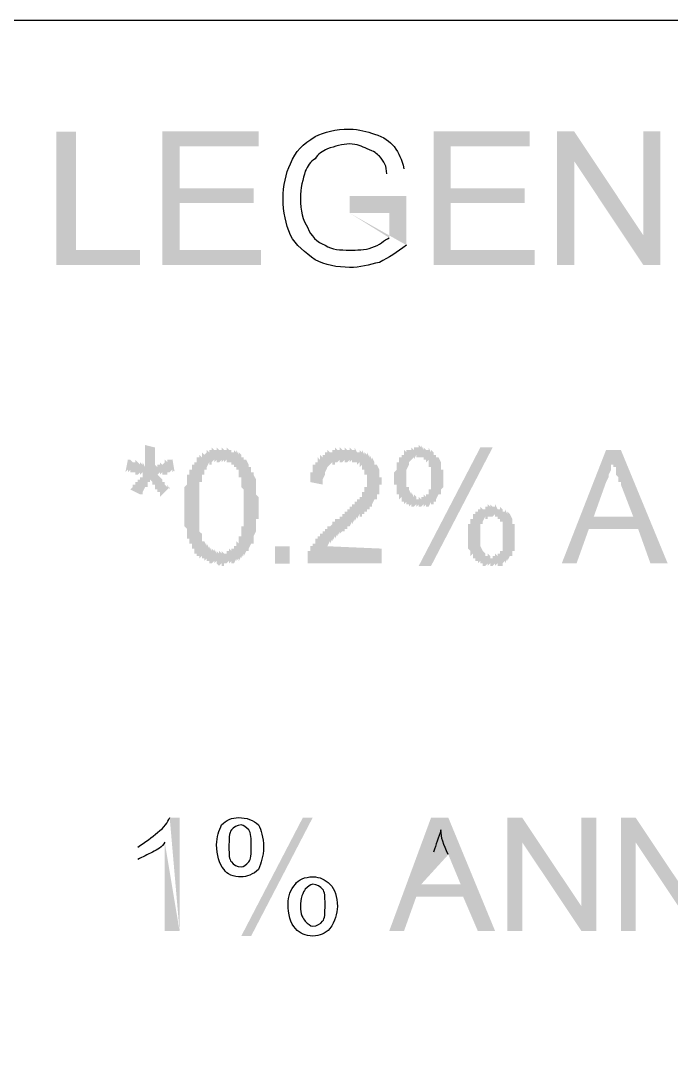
# Model space of a CAD drawing. Header units: feet. Extents: x -88.4 to -52.7, y -30 to -2.4.
# Drawn here: x -56.718 to -56.277, y -10.457 to -9.759 of the extents above; entities that cross this region are included whole.
import ezdxf

# ---------------------------------------------------------------- set-up
doc = ezdxf.new("R2010")
doc.units = ezdxf.units.FT
doc.header["$LTSCALE"] = 0.3
doc.header["$MEASUREMENT"] = 0
doc.layers.add('PDF_Geometry', color=7, linetype='Continuous')
doc.layers.add('PDF_Solid Fills', color=7, linetype='Continuous')

msp = doc.modelspace()

# ---------------------------------------------------------------- hatches: boundary and pattern name
at = {"layer": 'PDF_Solid Fills', "transparency": 33554559}
for points in [[(-56.69337, -9.92426), (-56.69337, -9.83416), (-56.68004, -9.83416), (-56.68004, -9.91426), (-56.63671, -9.91426), (-56.63671, -9.92426)], [(-56.62171, -9.92426), (-56.62171, -9.83405), (-56.5566, -9.83405), (-56.5566, -9.84416), (-56.60994, -9.84416), (-56.60994, -9.87249), (-56.55994, -9.87249), (-56.55994, -9.88249), (-56.60994, -9.88249), (-56.60994, -9.91426), (-56.55494, -9.91426), (-56.55494, -9.92426)], [(-56.43817, -9.92426), (-56.43817, -9.83405), (-56.37306, -9.83405), (-56.37306, -9.84416), (-56.4265, -9.84416), (-56.4265, -9.87249), (-56.3764, -9.87249), (-56.3764, -9.88249), (-56.4265, -9.88249), (-56.4265, -9.91426), (-56.36973, -9.91426), (-56.36973, -9.92426)], [(-56.35473, -9.92426), (-56.35473, -9.83405), (-56.34296, -9.83405), (-56.29629, -9.90416), (-56.29629, -9.83405), (-56.28462, -9.83405), (-56.28462, -9.92426), (-56.29629, -9.92426), (-56.34296, -9.85416), (-56.34296, -9.92426)], [(-56.64671, -10.06457), (-56.64504, -10.05614), (-56.64337, -10.05614), (-56.64171, -10.0578), (-56.64004, -10.0578), (-56.64004, -10.05614), (-56.63837, -10.0578), (-56.63671, -10.05947), (-56.63671, -10.0578), (-56.63504, -10.05947), (-56.63504, -10.0578), (-56.63337, -10.06114), (-56.63337, -10.05947), (-56.63337, -10.05947), (-56.63337, -10.05947), (-56.63337, -10.05947), (-56.63337, -10.0578), (-56.63337, -10.05614), (-56.63337, -10.05614), (-56.63337, -10.05447), (-56.63337, -10.0528), (-56.63337, -10.05114), (-56.63337, -10.05114), (-56.63337, -10.04947), (-56.63337, -10.04947), (-56.63337, -10.0478), (-56.63337, -10.0478), (-56.63337, -10.04614), (-56.62671, -10.0478), (-56.62671, -10.04947), (-56.62671, -10.0478), (-56.62671, -10.05114), (-56.62671, -10.0528), (-56.62671, -10.05114), (-56.62671, -10.05447), (-56.62671, -10.0528), (-56.62671, -10.05614), (-56.62671, -10.0578), (-56.62671, -10.05947), (-56.62671, -10.0578), (-56.62671, -10.06114), (-56.62671, -10.05947), (-56.62671, -10.05947), (-56.62504, -10.06114), (-56.62504, -10.05947), (-56.62337, -10.05947), (-56.62337, -10.0578), (-56.62171, -10.05947), (-56.62004, -10.0578), (-56.62004, -10.05614), (-56.61837, -10.0578), (-56.61837, -10.05614), (-56.61671, -10.05614), (-56.61504, -10.05614), (-56.61504, -10.05447), (-56.61337, -10.06457), (-56.61337, -10.06291), (-56.61504, -10.06457), (-56.61504, -10.06291), (-56.61671, -10.06457), (-56.61837, -10.06457), (-56.61837, -10.06624), (-56.62004, -10.06624), (-56.62171, -10.06624), (-56.62171, -10.06457), (-56.62337, -10.06624), (-56.62337, -10.06457), (-56.62504, -10.06624), (-56.62504, -10.06457), (-56.62504, -10.06791), (-56.62504, -10.06624), (-56.62337, -10.06791), (-56.62337, -10.06957), (-56.62337, -10.06791), (-56.62171, -10.06957), (-56.62171, -10.07124), (-56.62004, -10.07124), (-56.62004, -10.07291), (-56.61837, -10.07457), (-56.61837, -10.07291), (-56.61671, -10.07624), (-56.61671, -10.07457), (-56.62337, -10.08124), (-56.62337, -10.07957), (-56.62337, -10.07791), (-56.62504, -10.07791), (-56.62504, -10.07624), (-56.62504, -10.07624), (-56.62671, -10.07624), (-56.62671, -10.07457), (-56.62671, -10.07291), (-56.62837, -10.07291), (-56.62837, -10.07124), (-56.62837, -10.07124), (-56.63004, -10.06957), (-56.63004, -10.06791), (-56.63004, -10.07124), (-56.63171, -10.07124), (-56.63171, -10.07291), (-56.63171, -10.07457), (-56.63337, -10.07457), (-56.63337, -10.07624), (-56.63337, -10.07457), (-56.63504, -10.07791), (-56.63504, -10.07624), (-56.63504, -10.07957), (-56.63671, -10.07957), (-56.63671, -10.08124), (-56.63671, -10.07957), (-56.64337, -10.07624), (-56.64171, -10.07457), (-56.64171, -10.07291), (-56.64004, -10.07291), (-56.64004, -10.07124), (-56.63837, -10.07124), (-56.63837, -10.06957), (-56.63671, -10.06957), (-56.63671, -10.06791), (-56.63504, -10.06791), (-56.63504, -10.06624), (-56.63504, -10.06624), (-56.63504, -10.06624), (-56.63504, -10.06457), (-56.63504, -10.06457), (-56.63671, -10.06624), (-56.63671, -10.06457), (-56.63837, -10.06624), (-56.64004, -10.06624), (-56.64004, -10.06457), (-56.64171, -10.06457), (-56.64337, -10.06457), (-56.64337, -10.06291), (-56.64504, -10.06457), (-56.64504, -10.06291), (-56.64671, -10.06457), (-56.64671, -10.06291)], [(-56.47317, -10.11624), (-56.47317, -10.12624), (-56.52327, -10.12624), (-56.52327, -10.12457), (-56.52327, -10.12291), (-56.52327, -10.12124), (-56.52327, -10.12124), (-56.52327, -10.11957), (-56.52327, -10.11957), (-56.52327, -10.11791), (-56.52327, -10.11791), (-56.5216, -10.11791), (-56.5216, -10.11624), (-56.5216, -10.11457), (-56.5216, -10.11457), (-56.51994, -10.11457), (-56.51994, -10.11291), (-56.51827, -10.11291), (-56.51827, -10.11124), (-56.51827, -10.10957), (-56.5166, -10.10957), (-56.5166, -10.10791), (-56.5166, -10.10791), (-56.51494, -10.10791), (-56.51494, -10.10624), (-56.51494, -10.10624), (-56.51327, -10.10624), (-56.51327, -10.10457), (-56.5116, -10.10457), (-56.5116, -10.10291), (-56.5116, -10.10291), (-56.50994, -10.10291), (-56.50994, -10.10124), (-56.50827, -10.10124), (-56.5066, -10.09957), (-56.5066, -10.09791), (-56.50494, -10.09791), (-56.50494, -10.09624), (-56.50327, -10.09624), (-56.5016, -10.09624), (-56.5016, -10.09457), (-56.49994, -10.09457), (-56.49994, -10.09291), (-56.49827, -10.09291), (-56.49827, -10.09124), (-56.4966, -10.09124), (-56.4966, -10.08957), (-56.49494, -10.08957), (-56.49494, -10.08791), (-56.49327, -10.08791), (-56.49327, -10.08624), (-56.4916, -10.08624), (-56.4916, -10.08457), (-56.4916, -10.08457), (-56.48994, -10.08457), (-56.48994, -10.08291), (-56.48994, -10.08291), (-56.48827, -10.08291), (-56.48827, -10.08124), (-56.48827, -10.08124), (-56.4866, -10.08124), (-56.4866, -10.07957), (-56.4866, -10.07791), (-56.48494, -10.07791), (-56.48494, -10.07624), (-56.48494, -10.07457), (-56.48494, -10.07457), (-56.48317, -10.07457), (-56.48317, -10.07291), (-56.48317, -10.07124), (-56.48317, -10.06957), (-56.48317, -10.06957), (-56.48317, -10.06791), (-56.48317, -10.06791), (-56.48317, -10.06624), (-56.48494, -10.06624), (-56.48494, -10.06457), (-56.48494, -10.06291), (-56.48494, -10.06291), (-56.4866, -10.06291), (-56.4866, -10.06114), (-56.4866, -10.05947), (-56.48827, -10.06114), (-56.48827, -10.05947), (-56.48827, -10.0578), (-56.48994, -10.05947), (-56.48994, -10.0578), (-56.4916, -10.0578), (-56.49327, -10.0578), (-56.49327, -10.05614), (-56.49494, -10.0578), (-56.49494, -10.05614), (-56.4966, -10.0578), (-56.49827, -10.0578), (-56.49827, -10.05614), (-56.49994, -10.0578), (-56.5016, -10.0578), (-56.5016, -10.05614), (-56.50327, -10.0578), (-56.50494, -10.0578), (-56.50494, -10.05947), (-56.5066, -10.05947), (-56.5066, -10.0578), (-56.50827, -10.05947), (-56.50827, -10.06114), (-56.50827, -10.05947), (-56.50994, -10.06114), (-56.50994, -10.06291), (-56.50994, -10.06114), (-56.5116, -10.06457), (-56.5116, -10.06291), (-56.5116, -10.06624), (-56.5116, -10.06791), (-56.5116, -10.06624), (-56.51327, -10.06957), (-56.51327, -10.06791), (-56.51327, -10.07124), (-56.51327, -10.07291), (-56.5216, -10.07124), (-56.5216, -10.06957), (-56.5216, -10.06791), (-56.5216, -10.06791), (-56.5216, -10.06624), (-56.5216, -10.06457), (-56.5216, -10.06457), (-56.51994, -10.06457), (-56.51994, -10.06291), (-56.51994, -10.06114), (-56.51994, -10.05947), (-56.51827, -10.05947), (-56.51827, -10.0578), (-56.51827, -10.0578), (-56.5166, -10.0578), (-56.5166, -10.05614), (-56.5166, -10.05447), (-56.51494, -10.05614), (-56.51494, -10.05447), (-56.51494, -10.0528), (-56.51327, -10.05447), (-56.51327, -10.0528), (-56.5116, -10.0528), (-56.5116, -10.05114), (-56.50994, -10.05114), (-56.50994, -10.04947), (-56.50827, -10.05114), (-56.5066, -10.05114), (-56.5066, -10.04947), (-56.50494, -10.04947), (-56.50494, -10.0478), (-56.50327, -10.04947), (-56.5016, -10.04947), (-56.5016, -10.0478), (-56.49994, -10.04947), (-56.49827, -10.04947), (-56.49827, -10.0478), (-56.4966, -10.04947), (-56.49494, -10.04947), (-56.49494, -10.0478), (-56.49327, -10.04947), (-56.4916, -10.04947), (-56.4916, -10.0478), (-56.48994, -10.05114), (-56.48827, -10.05114), (-56.48827, -10.04947), (-56.4866, -10.05114), (-56.4866, -10.04947), (-56.48494, -10.0528), (-56.48494, -10.05114), (-56.48317, -10.0528), (-56.48317, -10.05114), (-56.4815, -10.05447), (-56.4815, -10.0528), (-56.47983, -10.05614), (-56.47983, -10.05447), (-56.47983, -10.05447), (-56.47817, -10.0578), (-56.47817, -10.05614), (-56.47817, -10.05947), (-56.4765, -10.05947), (-56.4765, -10.06114), (-56.4765, -10.05947), (-56.47483, -10.06291), (-56.47483, -10.06114), (-56.47483, -10.06457), (-56.47483, -10.06291), (-56.47483, -10.06624), (-56.47483, -10.06791), (-56.47317, -10.06791), (-56.47317, -10.06957), (-56.47317, -10.06791), (-56.47317, -10.07124), (-56.47317, -10.06957), (-56.47317, -10.07291), (-56.47483, -10.07291), (-56.47483, -10.07457), (-56.47483, -10.07624), (-56.47483, -10.07457), (-56.47483, -10.07791), (-56.47483, -10.07957), (-56.4765, -10.07957), (-56.4765, -10.08124), (-56.4765, -10.07957), (-56.4765, -10.08291), (-56.47817, -10.08291), (-56.47817, -10.08457), (-56.47817, -10.08291), (-56.47983, -10.08624), (-56.47983, -10.08457), (-56.47983, -10.08791), (-56.4815, -10.08791), (-56.4815, -10.08957), (-56.48317, -10.08957), (-56.48317, -10.08791), (-56.48317, -10.09124), (-56.48494, -10.09124), (-56.48494, -10.08957), (-56.48494, -10.09291), (-56.4866, -10.09291), (-56.4866, -10.09457), (-56.48827, -10.09457), (-56.48827, -10.09291), (-56.48994, -10.09624), (-56.48994, -10.09457), (-56.4916, -10.09791), (-56.4916, -10.09624), (-56.49327, -10.09957), (-56.49327, -10.09791), (-56.49494, -10.10124), (-56.4966, -10.10124), (-56.4966, -10.10291), (-56.49827, -10.10291), (-56.49827, -10.10457), (-56.49994, -10.10457), (-56.5016, -10.10624), (-56.5016, -10.10457), (-56.50327, -10.10791), (-56.50327, -10.10624), (-56.50494, -10.10957), (-56.50494, -10.10791), (-56.50494, -10.10791), (-56.5066, -10.11124), (-56.5066, -10.10957), (-56.5066, -10.10957), (-56.5066, -10.10957), (-56.50827, -10.11291), (-56.50827, -10.11124), (-56.50994, -10.11457), (-56.50994, -10.11291), (-56.50994, -10.11624), (-56.5116, -10.11624), (-56.5116, -10.11457)], [(-56.38817, -10.37499), (-56.38817, -10.29822), (-56.37817, -10.29822), (-56.33806, -10.35832), (-56.33806, -10.29822), (-56.32806, -10.29822), (-56.32806, -10.37499), (-56.33806, -10.37499), (-56.37817, -10.31489), (-56.37817, -10.37499)], [(-56.3114, -10.37499), (-56.3114, -10.29822), (-56.3014, -10.29822), (-56.26129, -10.35832), (-56.26129, -10.29822), (-56.25129, -10.29822), (-56.25129, -10.37499), (-56.26129, -10.37499), (-56.3014, -10.31489), (-56.3014, -10.37499)]]:
    msp.add_hatch(color=256, dxfattribs=at).paths.add_polyline_path(points)
h = msp.add_hatch(color=256, dxfattribs=at)
h.paths.add_polyline_path([(-56.49494, -9.88926), (-56.49494, -9.8776), (-56.4565, -9.8776), (-56.4565, -9.91093)], flags=0)
h.paths.add_polyline_path([(-56.45817, -9.85926), (-56.46983, -9.8626)], flags=0)
h.paths.add_polyline_path([(-56.46817, -9.90593), (-56.46817, -9.88926), (-56.49494, -9.88926)], flags=0)
h = msp.add_hatch(color=256, dxfattribs=at)
h.paths.add_polyline_path([(-56.60671, -10.08791), (-56.60671, -10.08624), (-56.60671, -10.08457), (-56.60671, -10.08457), (-56.60671, -10.08291), (-56.60671, -10.08124), (-56.60671, -10.08124), (-56.60671, -10.07957), (-56.60671, -10.07791), (-56.60671, -10.07624), (-56.60671, -10.07624), (-56.60671, -10.07457), (-56.60671, -10.07457), (-56.60504, -10.07291), (-56.60504, -10.07124), (-56.60504, -10.07124), (-56.60504, -10.06957), (-56.60504, -10.06957), (-56.60504, -10.06791), (-56.60504, -10.06791), (-56.60504, -10.06624), (-56.60337, -10.06624), (-56.60337, -10.06457), (-56.60337, -10.06457), (-56.60337, -10.06291), (-56.60171, -10.06291), (-56.60171, -10.06114), (-56.60171, -10.05947), (-56.60004, -10.05947), (-56.60004, -10.0578), (-56.60004, -10.0578), (-56.59837, -10.0578), (-56.59837, -10.05614), (-56.59837, -10.05447), (-56.59671, -10.05447), (-56.59671, -10.0528), (-56.59494, -10.05447), (-56.59494, -10.0528), (-56.59494, -10.05114), (-56.59327, -10.0528), (-56.5916, -10.05114), (-56.5916, -10.04947), (-56.58994, -10.05114), (-56.58994, -10.04947), (-56.58827, -10.04947), (-56.58827, -10.0478), (-56.5866, -10.04947), (-56.58494, -10.04947), (-56.58494, -10.0478), (-56.58327, -10.04947), (-56.5816, -10.04947), (-56.5816, -10.0478), (-56.5816, -10.0478), (-56.57994, -10.04947), (-56.57827, -10.04947), (-56.57827, -10.0478), (-56.5766, -10.04947), (-56.57494, -10.04947), (-56.57494, -10.05114), (-56.57327, -10.05114), (-56.57327, -10.04947), (-56.5716, -10.05114), (-56.5716, -10.04947), (-56.56994, -10.0528), (-56.56994, -10.05114), (-56.56827, -10.0528), (-56.56827, -10.05447), (-56.5666, -10.05447), (-56.5666, -10.05614), (-56.56494, -10.05614), (-56.56494, -10.0578), (-56.56494, -10.05614), (-56.56327, -10.05947), (-56.56327, -10.0578), (-56.56327, -10.06114), (-56.5616, -10.06114), (-56.5616, -10.06291), (-56.5616, -10.06114), (-56.5616, -10.06457), (-56.55994, -10.06457), (-56.55994, -10.06624), (-56.55994, -10.06791), (-56.55994, -10.06624), (-56.55827, -10.06957), (-56.55827, -10.06791), (-56.55827, -10.07124), (-56.55827, -10.06957), (-56.55827, -10.07291), (-56.55827, -10.07457), (-56.55827, -10.07291), (-56.55827, -10.07624), (-56.55827, -10.07457), (-56.55827, -10.07791), (-56.55827, -10.07624), (-56.55827, -10.07957), (-56.5566, -10.08124), (-56.5566, -10.07957), (-56.5566, -10.08291), (-56.5566, -10.08457), (-56.5566, -10.08624), (-56.5566, -10.08457), (-56.5566, -10.08791), (-56.5566, -10.08624), (-56.5566, -10.08957), (-56.5566, -10.09124), (-56.5566, -10.09291), (-56.5566, -10.09124), (-56.5566, -10.09457), (-56.5566, -10.09624), (-56.55827, -10.09624), (-56.55827, -10.09791), (-56.55827, -10.09957), (-56.55827, -10.09791), (-56.55827, -10.10124), (-56.55827, -10.10291), (-56.55827, -10.10124), (-56.55827, -10.10457), (-56.55827, -10.10291), (-56.55827, -10.10624), (-56.55827, -10.10457), (-56.55994, -10.10791), (-56.55994, -10.10624), (-56.55994, -10.10957), (-56.55994, -10.10791), (-56.55994, -10.11124), (-56.55994, -10.11291), (-56.5616, -10.11291), (-56.5616, -10.11457), (-56.5616, -10.11291), (-56.56327, -10.11624), (-56.56327, -10.11457), (-56.56327, -10.11791), (-56.56494, -10.11791), (-56.56494, -10.11957), (-56.56494, -10.11791), (-56.5666, -10.12124), (-56.5666, -10.11957), (-56.56827, -10.12291), (-56.56827, -10.12124), (-56.56827, -10.12124), (-56.56994, -10.12457), (-56.56994, -10.12291), (-56.5716, -10.12457), (-56.5716, -10.12291), (-56.57327, -10.12624), (-56.57494, -10.12624), (-56.57494, -10.12457), (-56.5766, -10.12624), (-56.5766, -10.12457), (-56.57827, -10.12624), (-56.57994, -10.12624), (-56.57994, -10.12791), (-56.5816, -10.12791), (-56.5816, -10.12624), (-56.58327, -10.12791), (-56.58494, -10.12624), (-56.58494, -10.12457), (-56.5866, -10.12624), (-56.5866, -10.12457), (-56.58827, -10.12624), (-56.58994, -10.12624), (-56.58994, -10.12457), (-56.5916, -10.12457), (-56.5916, -10.12291), (-56.59327, -10.12457), (-56.59327, -10.12291), (-56.59494, -10.12291), (-56.59494, -10.12124), (-56.59671, -10.12291), (-56.59671, -10.12124), (-56.59837, -10.12124), (-56.59837, -10.11957), (-56.60004, -10.11957), (-56.60004, -10.11791), (-56.60004, -10.11791), (-56.60004, -10.11624), (-56.60004, -10.11624), (-56.60171, -10.11624), (-56.60171, -10.11457), (-56.60171, -10.11457), (-56.60171, -10.11291), (-56.60337, -10.11291), (-56.60337, -10.11124), (-56.60337, -10.11124), (-56.60337, -10.10957), (-56.60337, -10.10957), (-56.60504, -10.10957), (-56.60504, -10.10791), (-56.60504, -10.10624), (-56.60504, -10.10624), (-56.60504, -10.10457), (-56.60504, -10.10291), (-56.60504, -10.10291), (-56.60671, -10.10124), (-56.60671, -10.09957), (-56.60671, -10.09957), (-56.60671, -10.09791), (-56.60671, -10.09624), (-56.60671, -10.09624), (-56.60671, -10.09457), (-56.60671, -10.09291), (-56.60671, -10.09124), (-56.60671, -10.09124), (-56.60671, -10.08957)], flags=0)
h.paths.add_polyline_path([(-56.59671, -10.08791), (-56.59671, -10.08957), (-56.59671, -10.09124), (-56.59671, -10.09291), (-56.59671, -10.09457), (-56.59671, -10.09624), (-56.59671, -10.09457), (-56.59671, -10.09791), (-56.59671, -10.09957), (-56.59671, -10.10124), (-56.59671, -10.09957), (-56.59671, -10.10291), (-56.59671, -10.10124), (-56.59671, -10.10457), (-56.59494, -10.10624), (-56.59494, -10.10457), (-56.59494, -10.10791), (-56.59494, -10.10624), (-56.59494, -10.10957), (-56.59494, -10.10791), (-56.59494, -10.11124), (-56.59327, -10.11124), (-56.59327, -10.10957), (-56.59327, -10.11291), (-56.59327, -10.11124), (-56.59327, -10.11124), (-56.5916, -10.11457), (-56.5916, -10.11291), (-56.58994, -10.11624), (-56.58994, -10.11457), (-56.58827, -10.11791), (-56.58827, -10.11624), (-56.5866, -10.11791), (-56.5866, -10.11624), (-56.58494, -10.11957), (-56.58494, -10.11791), (-56.58327, -10.11957), (-56.58327, -10.11791), (-56.5816, -10.11957), (-56.5816, -10.11791), (-56.57994, -10.11957), (-56.57827, -10.11957), (-56.57827, -10.11791), (-56.5766, -10.11791), (-56.5766, -10.11624), (-56.57494, -10.11791), (-56.57494, -10.11624), (-56.57327, -10.11624), (-56.57327, -10.11457), (-56.5716, -10.11457), (-56.5716, -10.11291), (-56.5716, -10.11291), (-56.5716, -10.11124), (-56.56994, -10.11291), (-56.56994, -10.11124), (-56.56994, -10.10957), (-56.56994, -10.10957), (-56.56994, -10.10791), (-56.56827, -10.10791), (-56.56827, -10.10624), (-56.56827, -10.10624), (-56.56827, -10.10457), (-56.56827, -10.10457), (-56.56827, -10.10291), (-56.56827, -10.10291), (-56.56827, -10.10124), (-56.5666, -10.10124), (-56.5666, -10.09957), (-56.5666, -10.09791), (-56.5666, -10.09624), (-56.5666, -10.09624), (-56.5666, -10.09457), (-56.5666, -10.09291), (-56.5666, -10.09124), (-56.5666, -10.08957), (-56.5666, -10.08791), (-56.5666, -10.08791), (-56.5666, -10.08624), (-56.5666, -10.08457), (-56.5666, -10.08291), (-56.5666, -10.08291), (-56.5666, -10.08124), (-56.5666, -10.07957), (-56.5666, -10.07791), (-56.5666, -10.07624), (-56.5666, -10.07624), (-56.56827, -10.07457), (-56.56827, -10.07291), (-56.56827, -10.07291), (-56.56827, -10.07124), (-56.56827, -10.06957), (-56.56827, -10.06957), (-56.56827, -10.06791), (-56.56827, -10.06791), (-56.56994, -10.06791), (-56.56994, -10.06624), (-56.56994, -10.06457), (-56.56994, -10.06457), (-56.56994, -10.06291), (-56.56994, -10.06291), (-56.5716, -10.06291), (-56.5716, -10.06114), (-56.5716, -10.06114), (-56.57327, -10.06114), (-56.57327, -10.05947), (-56.57494, -10.05947), (-56.57494, -10.0578), (-56.57494, -10.0578), (-56.5766, -10.0578), (-56.57827, -10.0578), (-56.57827, -10.05614), (-56.57994, -10.0578), (-56.57994, -10.05614), (-56.5816, -10.0578), (-56.5816, -10.05614), (-56.58327, -10.0578), (-56.58494, -10.0578), (-56.58494, -10.05614), (-56.5866, -10.0578), (-56.5866, -10.05614), (-56.58827, -10.0578), (-56.58827, -10.05947), (-56.58994, -10.05947), (-56.58994, -10.0578), (-56.5916, -10.06114), (-56.5916, -10.05947), (-56.5916, -10.06291), (-56.59327, -10.06291), (-56.59327, -10.06457), (-56.59327, -10.06291), (-56.59327, -10.06291), (-56.59327, -10.06624), (-56.59494, -10.06624), (-56.59494, -10.06791), (-56.59494, -10.06624), (-56.59494, -10.06957), (-56.59494, -10.06791), (-56.59494, -10.07124), (-56.59671, -10.07124), (-56.59671, -10.07291), (-56.59671, -10.07457), (-56.59671, -10.07291), (-56.59671, -10.07624), (-56.59671, -10.07791), (-56.59671, -10.07624), (-56.59671, -10.07957), (-56.59671, -10.08124), (-56.59671, -10.08291), (-56.59671, -10.08457), (-56.59671, -10.08291), (-56.59671, -10.08624), (-56.59671, -10.08791), (-56.59671, -10.08624)], flags=0)
h = msp.add_hatch(color=256, dxfattribs=at)
h.paths.add_polyline_path([(-56.46483, -10.06791), (-56.46483, -10.06624), (-56.46483, -10.06457), (-56.46483, -10.06457), (-56.46317, -10.06291), (-56.46317, -10.06114), (-56.46317, -10.06114), (-56.46317, -10.05947), (-56.46317, -10.05947), (-56.46317, -10.0578), (-56.4615, -10.0578), (-56.4615, -10.05614), (-56.4615, -10.05447), (-56.4615, -10.05447), (-56.45983, -10.05447), (-56.45983, -10.0528), (-56.45983, -10.0528), (-56.45817, -10.0528), (-56.45817, -10.05114), (-56.45817, -10.04947), (-56.4565, -10.05114), (-56.4565, -10.04947), (-56.45483, -10.04947), (-56.45317, -10.04947), (-56.45317, -10.0478), (-56.4515, -10.04947), (-56.4515, -10.0478), (-56.44983, -10.0478), (-56.44817, -10.0478), (-56.44817, -10.04614), (-56.4465, -10.0478), (-56.4465, -10.04614), (-56.44483, -10.04947), (-56.44483, -10.0478), (-56.44317, -10.04947), (-56.4415, -10.04947), (-56.4415, -10.0478), (-56.43983, -10.05114), (-56.43983, -10.04947), (-56.43817, -10.05114), (-56.43817, -10.0528), (-56.4365, -10.0528), (-56.4365, -10.05114), (-56.4365, -10.05447), (-56.43483, -10.05447), (-56.43483, -10.05614), (-56.43483, -10.05447), (-56.43317, -10.0578), (-56.43317, -10.05614), (-56.43317, -10.05947), (-56.43317, -10.0578), (-56.43317, -10.06114), (-56.43317, -10.06291), (-56.4315, -10.06291), (-56.4315, -10.06457), (-56.4315, -10.06624), (-56.4315, -10.06457), (-56.4315, -10.06791), (-56.4315, -10.06624), (-56.4315, -10.06957), (-56.4315, -10.07124), (-56.4315, -10.07291), (-56.4315, -10.07124), (-56.4315, -10.07457), (-56.43317, -10.07624), (-56.43317, -10.07457), (-56.43317, -10.07791), (-56.43317, -10.07624), (-56.43317, -10.07957), (-56.43483, -10.07957), (-56.43483, -10.08124), (-56.43483, -10.07957), (-56.4365, -10.08291), (-56.4365, -10.08124), (-56.4365, -10.08124), (-56.4365, -10.08457), (-56.43817, -10.08457), (-56.43817, -10.08624), (-56.43983, -10.08624), (-56.43983, -10.08457), (-56.4415, -10.08791), (-56.44317, -10.08791), (-56.44317, -10.08624), (-56.44483, -10.08791), (-56.44483, -10.08624), (-56.4465, -10.08791), (-56.44817, -10.08791), (-56.44817, -10.08624), (-56.44983, -10.08791), (-56.44983, -10.08624), (-56.4515, -10.08791), (-56.45317, -10.08791), (-56.45317, -10.08624), (-56.45483, -10.08791), (-56.45483, -10.08624), (-56.4565, -10.08624), (-56.4565, -10.08457), (-56.45817, -10.08624), (-56.45817, -10.08457), (-56.45983, -10.08457), (-56.45983, -10.08291), (-56.45983, -10.08124), (-56.4615, -10.08291), (-56.4615, -10.08124), (-56.4615, -10.07957), (-56.4615, -10.07957), (-56.46317, -10.07957), (-56.46317, -10.07791), (-56.46317, -10.07624), (-56.46317, -10.07457), (-56.46317, -10.07457), (-56.46317, -10.07291), (-56.46483, -10.07291), (-56.46483, -10.07124), (-56.46483, -10.06957), (-56.46483, -10.06957)], flags=0)
h.paths.add_polyline_path([(-56.44817, -10.05447), (-56.44983, -10.05447), (-56.44983, -10.0528), (-56.4515, -10.05614), (-56.4515, -10.05447), (-56.45317, -10.05614), (-56.45317, -10.0578), (-56.45317, -10.05614), (-56.45483, -10.0578), (-56.45483, -10.05947), (-56.45483, -10.0578), (-56.45483, -10.06114), (-56.45483, -10.05947), (-56.4565, -10.06291), (-56.4565, -10.06457), (-56.4565, -10.06291), (-56.4565, -10.06624), (-56.4565, -10.06791), (-56.4565, -10.06957), (-56.4565, -10.06791), (-56.4565, -10.07124), (-56.4565, -10.07291), (-56.4565, -10.07457), (-56.45483, -10.07457), (-56.45483, -10.07624), (-56.45483, -10.07457), (-56.45483, -10.07791), (-56.45483, -10.07624), (-56.45317, -10.07957), (-56.45317, -10.07791), (-56.45317, -10.07791), (-56.4515, -10.08124), (-56.4515, -10.07957), (-56.44983, -10.08124), (-56.44983, -10.08291), (-56.44817, -10.08291), (-56.44817, -10.08124), (-56.4465, -10.08291), (-56.4465, -10.08124), (-56.44483, -10.08124), (-56.44483, -10.07957), (-56.44317, -10.08124), (-56.44317, -10.07957), (-56.4415, -10.07957), (-56.4415, -10.07791), (-56.4415, -10.07624), (-56.4415, -10.07624), (-56.4415, -10.07624), (-56.43983, -10.07624), (-56.43983, -10.07457), (-56.43983, -10.07291), (-56.43983, -10.07124), (-56.43983, -10.07124), (-56.43983, -10.06957), (-56.43983, -10.06791), (-56.43983, -10.06624), (-56.43983, -10.06457), (-56.43983, -10.06457), (-56.43983, -10.06291), (-56.43983, -10.06114), (-56.4415, -10.06114), (-56.4415, -10.05947), (-56.4415, -10.0578), (-56.4415, -10.0578), (-56.4415, -10.0578), (-56.4415, -10.05614), (-56.44317, -10.0578), (-56.44317, -10.05614), (-56.44483, -10.05614), (-56.44483, -10.05447), (-56.4465, -10.05447), (-56.44817, -10.05447), (-56.44817, -10.0528)], flags=0)
h.paths.add_polyline_path([(-56.44817, -10.12791), (-56.4065, -10.0478), (-56.39817, -10.0478), (-56.43983, -10.12791)], flags=0)
h.paths.add_polyline_path([(-56.41483, -10.10791), (-56.41483, -10.10624), (-56.41483, -10.10457), (-56.41483, -10.10457), (-56.41483, -10.10291), (-56.41483, -10.10124), (-56.41483, -10.10124), (-56.41483, -10.09957), (-56.41317, -10.09957), (-56.41317, -10.09791), (-56.41317, -10.09624), (-56.41317, -10.09624), (-56.4115, -10.09624), (-56.4115, -10.09457), (-56.4115, -10.09291), (-56.4115, -10.09291), (-56.40983, -10.09291), (-56.40983, -10.09124), (-56.40983, -10.09124), (-56.40817, -10.09124), (-56.40817, -10.08957), (-56.4065, -10.08957), (-56.4065, -10.08791), (-56.40483, -10.08957), (-56.40317, -10.08957), (-56.40317, -10.08791), (-56.4015, -10.08791), (-56.4015, -10.08624), (-56.39983, -10.08791), (-56.39983, -10.08624), (-56.39817, -10.08791), (-56.3965, -10.08791), (-56.3965, -10.08624), (-56.39483, -10.08957), (-56.39317, -10.08957), (-56.39317, -10.08791), (-56.3915, -10.08957), (-56.3915, -10.09124), (-56.38983, -10.09124), (-56.38983, -10.08957), (-56.38817, -10.09291), (-56.38817, -10.09124), (-56.3865, -10.09291), (-56.3865, -10.09457), (-56.3865, -10.09291), (-56.38483, -10.09624), (-56.38483, -10.09457), (-56.38483, -10.09791), (-56.38483, -10.09624), (-56.38483, -10.09957), (-56.38317, -10.09957), (-56.38317, -10.10124), (-56.38317, -10.10291), (-56.38317, -10.10124), (-56.38317, -10.10457), (-56.38317, -10.10624), (-56.38317, -10.10457), (-56.38317, -10.10791), (-56.38317, -10.10624), (-56.38317, -10.10957), (-56.38317, -10.11124), (-56.38317, -10.11291), (-56.38317, -10.11124), (-56.38317, -10.11457), (-56.38317, -10.11624), (-56.38317, -10.11457), (-56.38317, -10.11791), (-56.38483, -10.11791), (-56.38483, -10.11957), (-56.38483, -10.11791), (-56.38483, -10.12124), (-56.3865, -10.12124), (-56.3865, -10.12291), (-56.3865, -10.12124), (-56.3865, -10.12124), (-56.38817, -10.12457), (-56.38817, -10.12291), (-56.38983, -10.12624), (-56.38983, -10.12457), (-56.3915, -10.12624), (-56.3915, -10.12791), (-56.39317, -10.12791), (-56.39483, -10.12791), (-56.39483, -10.12624), (-56.3965, -10.12791), (-56.3965, -10.12624), (-56.39817, -10.12791), (-56.39983, -10.12791), (-56.39983, -10.12624), (-56.4015, -10.12791), (-56.4015, -10.12624), (-56.40317, -10.12791), (-56.40483, -10.12791), (-56.40483, -10.12624), (-56.4065, -10.12624), (-56.4065, -10.12457), (-56.40817, -10.12624), (-56.40817, -10.12457), (-56.40983, -10.12457), (-56.40983, -10.12291), (-56.40983, -10.12291), (-56.4115, -10.12291), (-56.4115, -10.12124), (-56.4115, -10.11957), (-56.41317, -10.12124), (-56.41317, -10.11957), (-56.41317, -10.11791), (-56.41317, -10.11791), (-56.41483, -10.11624), (-56.41483, -10.11457), (-56.41483, -10.11457), (-56.41483, -10.11291), (-56.41483, -10.11291), (-56.41483, -10.11124), (-56.41483, -10.10957), (-56.41483, -10.10791)], flags=0)
h.paths.add_polyline_path([(-56.39817, -10.09457), (-56.39983, -10.09457), (-56.4015, -10.09457), (-56.4015, -10.09624), (-56.40317, -10.09624), (-56.40317, -10.09457), (-56.40483, -10.09791), (-56.40483, -10.09624), (-56.40483, -10.09624), (-56.40483, -10.09957), (-56.4065, -10.09957), (-56.4065, -10.10124), (-56.4065, -10.09957), (-56.4065, -10.10291), (-56.4065, -10.10457), (-56.4065, -10.10291), (-56.4065, -10.10624), (-56.4065, -10.10791), (-56.4065, -10.10957), (-56.4065, -10.10791), (-56.4065, -10.11124), (-56.4065, -10.11291), (-56.4065, -10.11457), (-56.4065, -10.11291), (-56.4065, -10.11624), (-56.4065, -10.11457), (-56.40483, -10.11791), (-56.40483, -10.11624), (-56.40483, -10.11957), (-56.40483, -10.11791), (-56.40317, -10.11957), (-56.40317, -10.12124), (-56.4015, -10.12124), (-56.4015, -10.11957), (-56.39983, -10.12124), (-56.39983, -10.12291), (-56.39817, -10.12291), (-56.39817, -10.12124), (-56.3965, -10.12124), (-56.3965, -10.11957), (-56.39483, -10.12124), (-56.39483, -10.11957), (-56.39317, -10.11957), (-56.39317, -10.11791), (-56.39317, -10.11791), (-56.3915, -10.11791), (-56.3915, -10.11624), (-56.3915, -10.11624), (-56.3915, -10.11457), (-56.3915, -10.11291), (-56.3915, -10.11291), (-56.3915, -10.11124), (-56.3915, -10.10957), (-56.3915, -10.10957), (-56.3915, -10.10791), (-56.3915, -10.10624), (-56.3915, -10.10457), (-56.3915, -10.10457), (-56.3915, -10.10291), (-56.3915, -10.10124), (-56.3915, -10.10124), (-56.3915, -10.09957), (-56.3915, -10.09791), (-56.39317, -10.09791), (-56.39317, -10.09624), (-56.39317, -10.09624), (-56.39317, -10.09624), (-56.39483, -10.09624), (-56.39483, -10.09457), (-56.3965, -10.09457), (-56.3965, -10.09291), (-56.39817, -10.09457), (-56.39817, -10.09291)], flags=0)
h = msp.add_hatch(color=256, dxfattribs=at)
h.paths.add_polyline_path([(-56.3514, -10.12624), (-56.3214, -10.04947), (-56.3114, -10.04947), (-56.27973, -10.12624), (-56.2914, -10.12624), (-56.29973, -10.10291), (-56.33306, -10.10291), (-56.3414, -10.12624)], flags=0)
h.paths.add_polyline_path([(-56.32973, -10.09457), (-56.30306, -10.09457), (-56.3114, -10.07291), (-56.3114, -10.07124), (-56.31306, -10.07124), (-56.31306, -10.06957), (-56.31306, -10.06791), (-56.31306, -10.06791), (-56.31473, -10.06624), (-56.31473, -10.06457), (-56.31473, -10.06457), (-56.31473, -10.06291), (-56.31473, -10.06114), (-56.3164, -10.06114), (-56.3164, -10.05947), (-56.3164, -10.05947), (-56.3164, -10.0578), (-56.3164, -10.0578), (-56.3164, -10.05614), (-56.3164, -10.05947), (-56.31806, -10.05947), (-56.31806, -10.06114), (-56.31806, -10.05947), (-56.31806, -10.06291), (-56.31806, -10.06457), (-56.31806, -10.06291), (-56.31973, -10.06624), (-56.31973, -10.06457), (-56.31973, -10.06791), (-56.31973, -10.06957), (-56.31973, -10.06791), (-56.3214, -10.07124), (-56.3214, -10.07291), (-56.3214, -10.07124)], flags=0)
h = msp.add_hatch(color=256, dxfattribs=at)
h.paths.add_polyline_path([(-56.61004, -10.37499), (-56.62004, -10.37499), (-56.62004, -10.31489)], flags=0)
h.paths.add_polyline_path([(-56.63837, -10.32655), (-56.63837, -10.31822)], flags=0)
h.paths.add_polyline_path([(-56.61671, -10.29822), (-56.61004, -10.29822), (-56.61004, -10.37499)], flags=0)
h = msp.add_hatch(color=256, dxfattribs=at)
h.paths.add_polyline_path([(-56.46817, -10.37499), (-56.43983, -10.29822), (-56.42817, -10.29822), (-56.3965, -10.37499), (-56.40817, -10.37499), (-56.41817, -10.35166), (-56.44983, -10.35166), (-56.45817, -10.37499)], flags=0)
h.paths.add_polyline_path([(-56.4465, -10.34332), (-56.41983, -10.34332), (-56.42817, -10.32322)], flags=0)
h.paths.add_polyline_path([(-56.43817, -10.32155), (-56.4465, -10.34332)], flags=0)

# ---------------------------------------------------------------- linework, layer by layer
at = {"layer": 'PDF_Geometry', "lineweight": 25}
msp.add_lwpolyline([(-57.93962, -9.75905), (-57.93962, -11.66197), (-55.03692, -11.66197), (-55.03692, -9.75905)], close=True, dxfattribs=at)
for points in [[(-56.51827, -9.83749), (-56.5116, -9.83416), (-56.50494, -9.83249), (-56.49494, -9.83249)], [(-56.49494, -9.83249), (-56.48827, -9.83249), (-56.48317, -9.83416), (-56.47817, -9.83582)], [(-56.53494, -9.85582), (-56.5316, -9.84749), (-56.5266, -9.84249), (-56.51827, -9.83749)], [(-56.47817, -9.83582), (-56.4715, -9.83749), (-56.46817, -9.84082), (-56.46483, -9.84416)], [(-56.50994, -9.84582), (-56.51327, -9.84749), (-56.5166, -9.84916), (-56.51827, -9.85249)], [(-56.49494, -9.84249), (-56.49994, -9.84249), (-56.50494, -9.84416), (-56.50994, -9.84582)], [(-56.48317, -9.84582), (-56.4866, -9.84416), (-56.48994, -9.84249), (-56.49494, -9.84249)], [(-56.47483, -9.85082), (-56.4765, -9.84916), (-56.47817, -9.84749), (-56.48317, -9.84582)], [(-56.46483, -9.84416), (-56.4615, -9.84916), (-56.45983, -9.85249), (-56.45817, -9.85926)], [(-56.51827, -9.85249), (-56.5216, -9.85416), (-56.52327, -9.8576), (-56.52494, -9.86093)], [(-56.46983, -9.8626), (-56.46983, -9.8576), (-56.4715, -9.85416), (-56.47483, -9.85082)], [(-56.53994, -9.87926), (-56.53994, -9.87093), (-56.53827, -9.8626), (-56.53494, -9.85582)], [(-56.52494, -9.86093), (-56.5266, -9.86593), (-56.52827, -9.8726), (-56.52827, -9.87926)], [(-56.53494, -9.90426), (-56.53827, -9.89593), (-56.53994, -9.88926), (-56.53994, -9.87926)], [(-56.52827, -9.87926), (-56.52827, -9.8876), (-56.5266, -9.89426), (-56.52327, -9.89926)], [(-56.51827, -9.92093), (-56.52494, -9.91593), (-56.5316, -9.91093), (-56.53494, -9.90426)], [(-56.52327, -9.89926), (-56.5216, -9.90426), (-56.5166, -9.90926), (-56.5116, -9.91093)], [(-56.5116, -9.91093), (-56.5066, -9.91426), (-56.5016, -9.91426), (-56.49494, -9.91426)], [(-56.47983, -9.9126), (-56.47483, -9.91093), (-56.4715, -9.9076), (-56.46817, -9.90593)], [(-56.4565, -9.91093), (-56.46317, -9.91593), (-56.46817, -9.91926), (-56.47483, -9.9226)], [(-56.49494, -9.91426), (-56.48994, -9.91426), (-56.48494, -9.91426), (-56.47983, -9.9126)], [(-56.49494, -9.92603), (-56.50327, -9.92603), (-56.5116, -9.92426), (-56.51827, -9.92093)], [(-56.47483, -9.9226), (-56.4815, -9.92426), (-56.48827, -9.92603), (-56.49494, -9.92603)], [(-56.62504, -10.30822), (-56.62004, -10.30489), (-56.61837, -10.30155), (-56.61671, -10.29822)], [(-56.5816, -10.30322), (-56.57827, -10.29989), (-56.57494, -10.29822), (-56.56994, -10.29822)], [(-56.56994, -10.29822), (-56.56494, -10.29822), (-56.55994, -10.29989), (-56.5566, -10.30322)], [(-56.63837, -10.31822), (-56.63337, -10.31489), (-56.62837, -10.31155), (-56.62504, -10.30822)], [(-56.58494, -10.31655), (-56.58494, -10.31155), (-56.58327, -10.30655), (-56.5816, -10.30322)], [(-56.57494, -10.30655), (-56.5766, -10.30822), (-56.5766, -10.31322), (-56.5766, -10.31822)], [(-56.56827, -10.30322), (-56.5716, -10.30322), (-56.57327, -10.30489), (-56.57494, -10.30655)], [(-56.56327, -10.30655), (-56.56494, -10.30489), (-56.5666, -10.30322), (-56.56827, -10.30322)], [(-56.5616, -10.31655), (-56.5616, -10.31322), (-56.5616, -10.30822), (-56.56327, -10.30655)], [(-56.5566, -10.30322), (-56.55494, -10.30655), (-56.55327, -10.31155), (-56.55327, -10.31822)], [(-56.43317, -10.30655), (-56.43483, -10.31155), (-56.4365, -10.31655), (-56.43817, -10.32155)], [(-56.42817, -10.32322), (-56.4315, -10.31655), (-56.43317, -10.31155), (-56.43317, -10.30655)], [(-56.62004, -10.31489), (-56.62171, -10.31822), (-56.62504, -10.31989), (-56.62837, -10.32155)], [(-56.62837, -10.32155), (-56.63171, -10.32322), (-56.63504, -10.32489), (-56.63837, -10.32655)], [(-56.57994, -10.33322), (-56.58327, -10.32989), (-56.58494, -10.32322), (-56.58494, -10.31655)], [(-56.5766, -10.31822), (-56.5766, -10.32322), (-56.5766, -10.32655), (-56.57494, -10.32822)], [(-56.56327, -10.32822), (-56.5616, -10.32655), (-56.5616, -10.32322), (-56.5616, -10.31655)], [(-56.55327, -10.31822), (-56.55327, -10.32489), (-56.55494, -10.32822), (-56.5566, -10.33322)], [(-56.57494, -10.32822), (-56.57327, -10.32989), (-56.5716, -10.33155), (-56.56827, -10.33155)], [(-56.56827, -10.33155), (-56.5666, -10.33155), (-56.56494, -10.32989), (-56.56327, -10.32822)], [(-56.56827, -10.33832), (-56.57327, -10.33832), (-56.57827, -10.33666), (-56.57994, -10.33322)], [(-56.5566, -10.33322), (-56.55994, -10.33666), (-56.56494, -10.33832), (-56.56827, -10.33832)], [(-56.5366, -10.35666), (-56.5366, -10.35166), (-56.53494, -10.34666), (-56.5316, -10.34332)], [(-56.5316, -10.34332), (-56.52994, -10.33999), (-56.52494, -10.33832), (-56.51994, -10.33832)], [(-56.51994, -10.34332), (-56.5216, -10.34332), (-56.52327, -10.34499), (-56.52494, -10.34666)], [(-56.51994, -10.33832), (-56.51494, -10.33832), (-56.5116, -10.33999), (-56.50827, -10.34332)], [(-56.51327, -10.34666), (-56.51494, -10.34499), (-56.5166, -10.34332), (-56.51994, -10.34332)], [(-56.50827, -10.34332), (-56.50494, -10.34666), (-56.50327, -10.35166), (-56.50327, -10.35832)], [(-56.52494, -10.34666), (-56.5266, -10.34832), (-56.52827, -10.35332), (-56.52827, -10.35832)], [(-56.5116, -10.35666), (-56.5116, -10.35166), (-56.5116, -10.34832), (-56.51327, -10.34666)], [(-56.5316, -10.37332), (-56.53494, -10.36999), (-56.5366, -10.36332), (-56.5366, -10.35666)], [(-56.51327, -10.36832), (-56.5116, -10.36666), (-56.5116, -10.36332), (-56.5116, -10.35666)], [(-56.52827, -10.35832), (-56.52827, -10.36332), (-56.5266, -10.36666), (-56.52494, -10.36832)], [(-56.50327, -10.35832), (-56.50327, -10.36332), (-56.50494, -10.36832), (-56.50827, -10.37332)], [(-56.52494, -10.36832), (-56.52327, -10.36999), (-56.5216, -10.37166), (-56.51994, -10.37166)], [(-56.51994, -10.37166), (-56.5166, -10.37166), (-56.51494, -10.36999), (-56.51327, -10.36832)], [(-56.51994, -10.37832), (-56.52494, -10.37832), (-56.52827, -10.37666), (-56.5316, -10.37332)], [(-56.50827, -10.37332), (-56.5116, -10.37666), (-56.51494, -10.37832), (-56.51994, -10.37832)]]:
    msp.add_open_spline(points, degree=3, dxfattribs=at)
at = {"layer": 'PDF_Solid Fills', "lineweight": 25, "transparency": 33554559}
for points in [[(-56.54556, -10.12645), (-56.54556, -10.11478), (-56.53556, -10.12645), (-56.53556, -10.11478)], [(-56.56827, -10.37832), (-56.5266, -10.29822), (-56.5616, -10.37832), (-56.51994, -10.29822)]]:
    msp.add_solid(points, dxfattribs=at)

doc.saveas('drawing.dxf')
